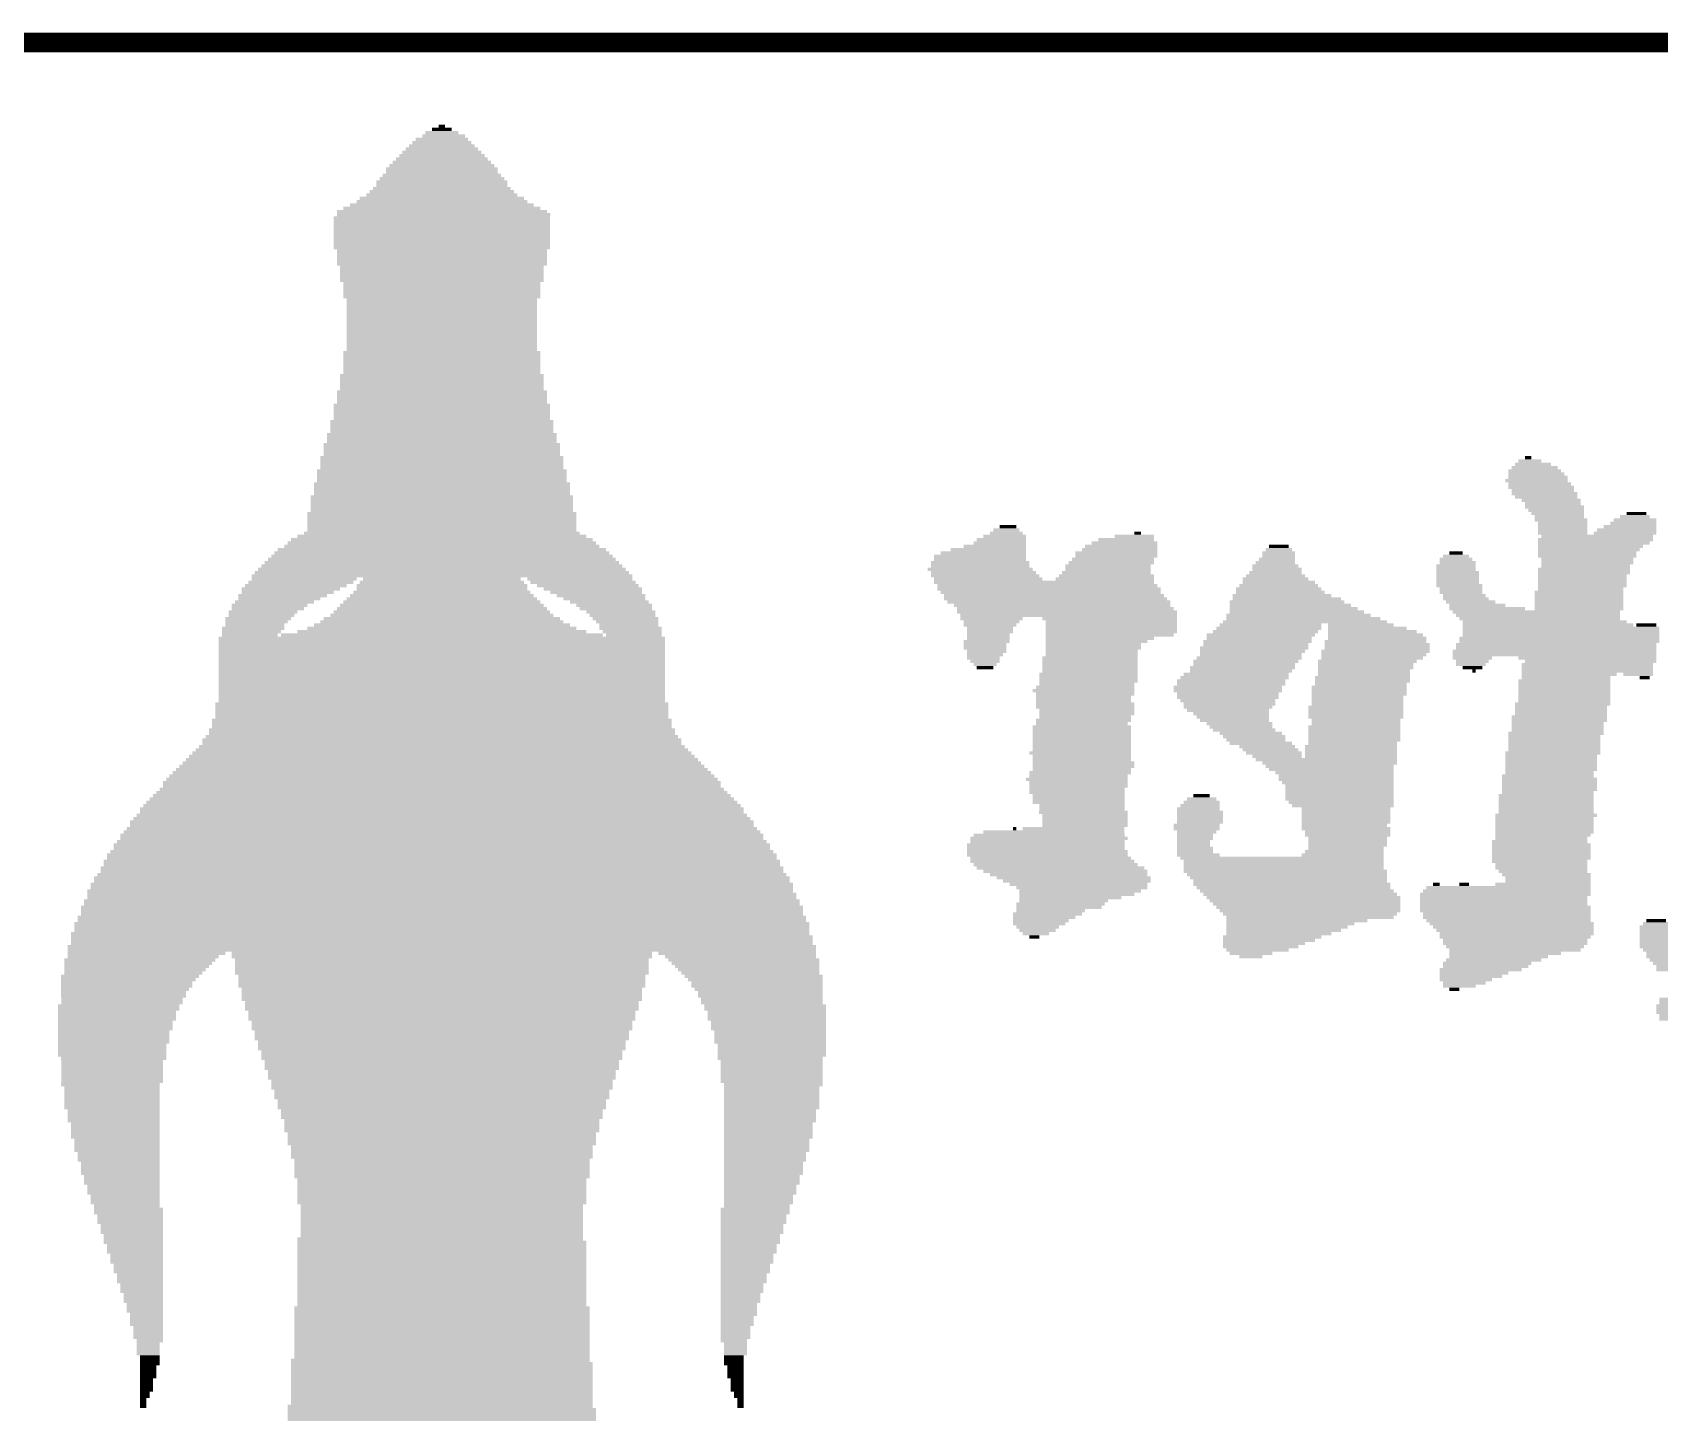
# Model space of a CAD drawing. Extents: x -28.6 to 28.6, y -39.6 to 14.1.
# Drawn here: x -2.63 to 7.86, y 5.12 to 14.06 of the extents above; entities that cross this region are included whole.
import ezdxf

# ---------------------------------------------------------------- set-up
doc = ezdxf.new("R2010")
doc.units = 0
for name, color, linetype in [('20', 53, 'CONTINUOUS'), ('201', 6, 'CONTINUOUS'), ('21', 40, 'CONTINUOUS')]:
    doc.layers.add(name, color=color, linetype=linetype)

# ---------------------------------------------------------------- blocks, each defined once
blk = doc.blocks.new('RECT')
blk.add_solid([(-0.5, -0.5), (0.5, -0.5), (-0.5, 0.5), (0.5, 0.5)])

msp = doc.modelspace()

# ---------------------------------------------------------------- linework, layer by layer
at = {"layer": '20'}
msp.add_line((-27.178, 13.97), (27.178, 13.97), dxfattribs=at)
at = {"layer": '21', "const_width": 0.127}
msp.add_lwpolyline([(27.5, 14), (-27.5, 14)], dxfattribs=at)

# ---------------------------------------------------------------- block references
at = {"layer": '201', "yscale": 0.0212, "rotation": 180}
for p, xscale in [((0.0117, 13.4387), 0.127), ((0.0117, 13.4599), 0.0423), ((0.0117, 13.3329), 0.4233), ((0.0117, 13.354), 0.381), ((0.0117, 13.3752), 0.3387), ((0.0223, 13.3964), 0.2752), ((0.0117, 13.4175), 0.2117), ((0.0117, 13.2271), 0.635), ((0.0117, 13.2482), 0.5926), ((0.0117, 13.2694), 0.5503), ((0.0117, 13.2906), 0.508), ((0.0117, 13.3117), 0.4656), ((0.0117, 13.1212), 0.8043), ((0.0117, 13.1424), 0.762), ((0.0117, 13.1847), 0.7196), ((0.0117, 13.1636), 0.7196), ((0.0117, 13.2059), 0.6773), ((0.0117, 13.0154), 0.9736), ((0.0117, 13.0366), 0.9313), ((0.0117, 13.0577), 0.889), ((0.0117, 13.1001), 0.8466), ((0.0117, 13.0789), 0.8466), ((0.0117, 12.9096), 1.3546), ((0.0117, 12.9307), 1.27), ((0.0117, 12.9519), 1.1853), ((0.0117, 12.9731), 1.1006), ((0.0117, 12.9942), 1.0583), ((0.0117, 12.8672), 1.3969), ((0.0117, 12.8461), 1.3969), ((0.0117, 12.8249), 1.3969), ((0.0117, 12.8037), 1.3969), ((0.0223, 12.8884), 1.3758), ((0.0117, 12.7826), 1.3969), ((0.0117, 12.7614), 1.3969), ((0.0117, 12.7402), 1.3969), ((0.0117, 12.7191), 1.3969), ((0.0117, 12.6979), 1.3969), ((0.0117, 12.6767), 1.3969), ((0.0117, 12.6556), 1.3546), ((0.0117, 12.6344), 1.3546), ((0.0117, 12.6132), 1.3546), ((0.0117, 12.5921), 1.3546), ((0.0117, 12.5709), 1.3546), ((0.0117, 12.5497), 1.3123), ((0.0117, 12.5286), 1.3123), ((0.0117, 12.5074), 1.3123), ((0.0117, 12.4862), 1.3123), ((0.0117, 12.4651), 1.3123), ((0.0117, 12.4439), 1.27), ((0.0117, 12.4228), 1.27), ((0.0117, 12.4016), 1.27), ((0.0117, 12.3804), 1.27), ((0.0117, 12.3593), 1.27), ((0.0117, 12.3381), 1.2276), ((0.0117, 12.3169), 1.2276), ((0.0117, 12.2958), 1.2276), ((0.0117, 12.2746), 1.2276), ((0.0117, 12.2534), 1.2276), ((0.0117, 12.2323), 1.2276), ((0.0117, 12.2111), 1.2276), ((0.0117, 12.1899), 1.2276), ((0.0117, 12.1688), 1.2276), ((0.0117, 12.1476), 1.2276), ((0.0117, 12.1264), 1.2276), ((0.0117, 12.1053), 1.2276), ((0.0117, 12.0841), 1.2276), ((0.0117, 12.0629), 1.2276), ((0.0117, 11.9994), 1.27), ((0.0117, 11.9783), 1.27), ((0.0117, 11.9571), 1.27), ((0.0117, 12.0418), 1.2276), ((0.0117, 12.0206), 1.2276), ((0.0117, 11.8513), 1.3123), ((0.0117, 11.9359), 1.27), ((0.0117, 11.9148), 1.27), ((0.0117, 11.8936), 1.27), ((0.0117, 11.8724), 1.27), ((0.0117, 11.7454), 1.3546), ((0.0117, 11.8301), 1.3123), ((0.0117, 11.8089), 1.3123), ((0.0117, 11.7878), 1.3123), ((0.0117, 11.7666), 1.3123), ((0.0117, 11.6608), 1.3969), ((0.0117, 11.6396), 1.3969), ((0.0117, 11.7243), 1.3546), ((0.0117, 11.7031), 1.3546), ((0.0117, 11.6819), 1.3546), ((0.0117, 11.5549), 1.4393), ((0.0117, 11.5338), 1.4393), ((0.0117, 11.6185), 1.3969), ((0.0117, 11.5973), 1.3969), ((0.0117, 11.5761), 1.3969), ((0.0117, 11.4703), 1.4816), ((0.0117, 11.4491), 1.4816), ((0.0117, 11.428), 1.4816), ((0.0117, 11.5126), 1.4393), ((0.0117, 11.4915), 1.4393), ((0.0117, 11.3221), 1.5663), ((0.0117, 11.4068), 1.5239), ((0.0117, 11.3856), 1.5239), ((0.0117, 11.3645), 1.5239), ((0.0117, 11.3433), 1.5239), ((7.0176, 11.3221), 0.0423), ((0.0117, 11.2375), 1.6086), ((0.0117, 11.2163), 1.6086), ((0.0117, 11.301), 1.5663), ((0.0117, 11.2798), 1.5663), ((0.0117, 11.2586), 1.5663), ((7.0599, 11.2375), 0.3387), ((7.0705, 11.2163), 0.3598), ((7.0599, 11.2586), 0.2963), ((7.0494, 11.2798), 0.2328), ((7.0282, 11.301), 0.1482), ((0.0117, 11.1528), 1.6509), ((0.0117, 11.1316), 1.6509), ((0.0117, 11.1951), 1.6086), ((0.0117, 11.174), 1.6086), ((7.0705, 11.174), 0.4022), ((7.0811, 11.1951), 0.381), ((7.0917, 11.1528), 0.4022), ((7.1023, 11.1316), 0.4233), ((0.0117, 11.0681), 1.6933), ((0.0117, 11.047), 1.6933), ((0.0117, 11.0258), 1.6933), ((0.0117, 11.1105), 1.6509), ((0.0117, 11.0893), 1.6509), ((7.1129, 11.1105), 0.4022), ((7.1234, 11.0893), 0.4233), ((7.134, 11.0681), 0.4022), ((7.1658, 11.047), 0.381), ((7.1764, 11.0258), 0.3598), ((0.0117, 10.9623), 1.7356), ((0.0117, 10.9411), 1.7356), ((0.0117, 10.92), 1.7356), ((0.0117, 11.0046), 1.6933), ((0.0117, 10.9835), 1.6933), ((7.1869, 11.0046), 0.381), ((7.1975, 10.9835), 0.3598), ((7.2081, 10.9623), 0.3387), ((7.2187, 10.9411), 0.3175), ((7.2293, 10.92), 0.3387), ((7.7055, 10.92), 0.2752), ((7.7055, 10.9411), 0.1905), ((7.7161, 10.9623), 0.127), ((0.0117, 10.8141), 1.8626), ((0.0117, 10.8353), 1.7779), ((0.0117, 10.8988), 1.7356), ((0.0117, 10.8776), 1.7356), ((0.0117, 10.8565), 1.7356), ((3.6417, 10.8141), 0.2752), ((3.6522, 10.8353), 0.2117), ((3.6522, 10.8565), 0.1693), ((3.6628, 10.8776), 0.1058), ((4.4777, 10.8141), 0.254), ((4.4989, 10.8353), 0.0423), ((7.2398, 10.8988), 0.3175), ((7.2398, 10.8776), 0.3175), ((7.2398, 10.8565), 0.3175), ((7.2398, 10.8353), 0.3175), ((7.4621, 10.8141), 0.7196), ((7.642, 10.8353), 0.4022), ((7.6526, 10.8565), 0.381), ((7.6737, 10.8776), 0.3387), ((7.6949, 10.8988), 0.2963), ((0.0117, 10.7083), 2.1589), ((0.0117, 10.7295), 2.1166), ((0.0117, 10.7507), 2.0319), ((0.0117, 10.7718), 1.9896), ((0.0117, 10.793), 1.9473), ((3.5041, 10.7083), 0.5503), ((3.5358, 10.7295), 0.4868), ((3.5782, 10.7507), 0.4022), ((3.6099, 10.7718), 0.3387), ((3.6205, 10.793), 0.3175), ((4.3613, 10.7083), 0.5291), ((4.3825, 10.7295), 0.4868), ((4.393, 10.7507), 0.4657), ((4.4142, 10.7718), 0.4233), ((4.4248, 10.793), 0.3598), ((5.409, 10.7083), 0.2117), ((5.409, 10.7295), 0.1693), ((5.409, 10.7507), 0.127), ((6.552, 10.7083), 0.0847), ((7.4515, 10.793), 0.7408), ((7.4409, 10.7718), 0.7196), ((7.3986, 10.7083), 0.635), ((7.4198, 10.7507), 0.6773), ((7.4092, 10.7295), 0.6561), ((0.0117, 10.6025), 2.3706), ((0.0117, 10.6237), 2.3282), ((0.0117, 10.6448), 2.2859), ((0.0117, 10.666), 2.2436), ((0.0117, 10.6872), 2.2012), ((3.4829, 10.6025), 0.6773), ((3.4829, 10.6448), 0.635), ((3.4829, 10.6237), 0.635), ((3.4829, 10.6872), 0.5926), ((3.4829, 10.666), 0.5926), ((4.3084, 10.6237), 0.5503), ((4.3084, 10.6025), 0.5503), ((4.3296, 10.6448), 0.5503), ((4.3401, 10.666), 0.5292), ((4.3613, 10.6872), 0.5291), ((5.3984, 10.6025), 0.3175), ((5.3878, 10.6237), 0.2963), ((5.3878, 10.6448), 0.254), ((5.3984, 10.666), 0.2328), ((5.409, 10.6872), 0.2117), ((6.552, 10.6237), 0.254), ((6.552, 10.6025), 0.254), ((6.552, 10.666), 0.2117), ((6.5625, 10.6448), 0.2328), ((6.552, 10.6872), 0.1693), ((7.3986, 10.6872), 0.635), ((7.3774, 10.6025), 0.5926), ((7.388, 10.6237), 0.5715), ((7.3986, 10.666), 0.5926), ((7.3986, 10.6448), 0.5926), ((-0.9302, 10.4967), 0.6561), ((-0.8984, 10.5178), 0.6773), ((0.0117, 10.5602), 2.4552), ((-0.8772, 10.539), 0.6773), ((0.0117, 10.5813), 2.4129), ((0.0117, 10.4967), 1.1006), ((0.0117, 10.5178), 1.0583), ((0.0117, 10.539), 1.016), ((0.9007, 10.539), 0.6773), ((0.9219, 10.5178), 0.6773), ((0.9536, 10.4967), 0.6561), ((3.5147, 10.5602), 0.6985), ((3.5041, 10.5813), 0.6773), ((3.5358, 10.539), 0.6985), ((3.8957, 10.5178), 1.4181), ((3.9168, 10.4967), 1.4181), ((4.2872, 10.539), 0.635), ((4.2978, 10.5602), 0.6138), ((4.2978, 10.5813), 0.5715), ((5.409, 10.4967), 0.508), ((5.3878, 10.539), 0.4233), ((5.409, 10.5178), 0.4656), ((5.3878, 10.5602), 0.381), ((5.3878, 10.5813), 0.3387), ((6.5625, 10.5813), 0.2752), ((6.5625, 10.5602), 0.2752), ((6.5625, 10.539), 0.2752), ((6.5625, 10.5178), 0.2752), ((6.5731, 10.4967), 0.2963), ((7.3668, 10.5602), 0.5715), ((7.3668, 10.539), 0.5715), ((7.3668, 10.5178), 0.5715), ((7.3668, 10.4967), 0.5715), ((7.3774, 10.5813), 0.5926), ((-1.0677, 10.3908), 0.508), ((-1.036, 10.412), 0.5291), ((-1.0148, 10.4332), 0.5715), ((-0.9619, 10.4755), 0.635), ((-0.9831, 10.4543), 0.5926), ((0.0117, 10.3908), 1.27), ((0.0117, 10.412), 1.2276), ((0.0117, 10.4332), 1.1853), ((0.0117, 10.4543), 1.143), ((0.0117, 10.4755), 1.1006), ((0.9854, 10.4755), 0.635), ((1.0065, 10.4543), 0.5926), ((1.0383, 10.4332), 0.5715), ((1.0594, 10.412), 0.5291), ((1.0912, 10.3908), 0.508), ((3.9274, 10.4755), 1.4393), ((3.938, 10.4543), 1.4181), ((3.9591, 10.4332), 1.4181), ((3.9697, 10.412), 1.4393), ((3.9909, 10.3908), 1.4393), ((5.4619, 10.3908), 0.7408), ((5.4302, 10.4332), 0.635), ((5.4619, 10.412), 0.6985), ((5.409, 10.4755), 0.5503), ((5.4196, 10.4543), 0.5715), ((6.5837, 10.4755), 0.2752), ((6.5837, 10.4543), 0.2752), ((6.6049, 10.4332), 0.2752), ((6.6155, 10.412), 0.2963), ((6.6472, 10.3908), 0.3175), ((7.3457, 10.4543), 0.5715), ((7.3457, 10.4332), 0.5715), ((7.3457, 10.412), 0.5715), ((7.3457, 10.3908), 0.5715), ((7.3563, 10.4755), 0.5503), ((-1.1736, 10.285), 0.4233), ((-1.1524, 10.3062), 0.4233), ((-1.1418, 10.3273), 0.4445), ((-1.1101, 10.3485), 0.4657), ((-1.0995, 10.3697), 0.4868), ((0.0117, 10.285), 1.5239), ((0.0117, 10.3062), 1.4393), ((0.0117, 10.3273), 1.3969), ((0.0117, 10.3485), 1.3546), ((0.0117, 10.3697), 1.3123), ((1.1229, 10.3697), 0.4868), ((1.1335, 10.3485), 0.4656), ((1.1653, 10.3273), 0.4445), ((1.1758, 10.3062), 0.4233), ((1.197, 10.285), 0.4233), ((4.0121, 10.3697), 1.3969), ((4.0332, 10.3485), 1.3969), ((4.0438, 10.3273), 1.4181), ((4.0544, 10.3062), 1.3969), ((3.557, 10.285), 0.4022), ((4.319, 10.285), 0.8678), ((5.536, 10.3062), 0.9313), ((5.5677, 10.285), 0.9948), ((5.5042, 10.3485), 0.8255), ((5.5254, 10.3273), 0.8678), ((5.4831, 10.3697), 0.7831), ((6.6895, 10.3697), 0.3598), ((6.753, 10.3485), 0.4868), ((7.0705, 10.3273), 1.0795), ((7.0811, 10.3062), 1.0583), ((7.0917, 10.285), 1.0371), ((7.3457, 10.3697), 0.5715), ((7.3457, 10.3485), 0.5715), ((-1.2053, 10.2215), 0.4022), ((-1.2159, 10.2003), 0.381), ((-1.2265, 10.1792), 0.3598), ((-1.1842, 10.2638), 0.4022), ((-1.1947, 10.2427), 0.381), ((0.0117, 10.1792), 2.0743), ((0.0117, 10.2003), 1.8626), ((0.0117, 10.2215), 1.7356), ((0.0117, 10.2427), 1.6509), ((0.0117, 10.2638), 1.5663), ((1.2076, 10.2638), 0.4022), ((1.2182, 10.2427), 0.381), ((1.2288, 10.2215), 0.4022), ((1.2393, 10.2003), 0.381), ((1.2499, 10.1792), 0.3598), ((3.557, 10.2638), 0.3598), ((3.5464, 10.2427), 0.3387), ((3.5464, 10.2215), 0.2963), ((3.5464, 10.2003), 0.2963), ((3.5358, 10.1792), 0.2752), ((4.3295, 10.2638), 0.8466), ((4.3295, 10.2427), 0.8466), ((4.3295, 10.2215), 0.8466), ((4.3295, 10.2003), 0.8466), ((4.319, 10.1792), 0.8255), ((5.2926, 10.1792), 0.6985), ((5.3243, 10.2003), 0.6773), ((5.3455, 10.2215), 0.6773), ((5.3561, 10.2427), 0.6561), ((5.5783, 10.2638), 1.0583), ((6.0122, 10.2003), 0.5715), ((5.9805, 10.2215), 0.508), ((6.0334, 10.1792), 0.6138), ((5.9382, 10.2427), 0.4233), ((7.1234, 10.2638), 1.0583), ((7.1446, 10.2427), 1.1006), ((7.2293, 10.2215), 1.2699), ((7.2293, 10.2003), 1.2699), ((7.2293, 10.1792), 1.2699), ((7.7796, 10.2427), 0.127), ((0.0117, 10.158), 2.8786), ((0.0117, 10.1368), 2.8786), ((0.0117, 10.1157), 2.8786), ((0.0117, 10.0945), 2.8786), ((0.0117, 10.0733), 2.8786), ((3.5252, 10.1368), 0.2963), ((3.5147, 10.1157), 0.2752), ((3.5147, 10.0945), 0.2752), ((3.5358, 10.158), 0.2752), ((3.5252, 10.0733), 0.254), ((4.2555, 10.158), 0.6985), ((4.2343, 10.1368), 0.6561), ((4.2131, 10.1157), 0.6138), ((4.2131, 10.0945), 0.6138), ((4.2026, 10.0733), 0.5926), ((5.2397, 10.0733), 0.6773), ((5.2503, 10.0945), 0.6985), ((5.2608, 10.1157), 0.6773), ((5.2714, 10.1368), 0.6985), ((5.282, 10.158), 0.6773), ((6.0334, 10.0733), 0.6985), ((6.044, 10.1157), 0.6773), ((6.044, 10.0945), 0.6773), ((6.0334, 10.1368), 0.6561), ((6.044, 10.158), 0.635), ((7.1869, 10.0733), 1.3123), ((7.1975, 10.1157), 1.2911), ((7.1975, 10.0945), 1.2911), ((7.2187, 10.158), 1.2911), ((7.2187, 10.1368), 1.2911), ((0.0117, 10.0522), 2.8786), ((0.0117, 10.031), 2.8786), ((0.0117, 10.0098), 2.8786), ((0.0117, 9.9887), 2.8786), ((0.0117, 9.9675), 2.8786), ((3.5041, 10.031), 0.2117), ((3.5147, 10.0522), 0.2328), ((3.5147, 10.0098), 0.1905), ((3.5147, 9.9887), 0.1482), ((3.5147, 9.9675), 0.1058), ((4.192, 10.031), 0.6138), ((4.192, 10.0098), 0.6138), ((4.192, 9.9887), 0.6138), ((4.192, 9.9675), 0.6138), ((4.2026, 10.0522), 0.5926), ((5.1762, 9.9675), 0.6773), ((5.1973, 10.0098), 0.6773), ((5.1868, 9.9887), 0.6561), ((5.2185, 10.031), 0.6773), ((5.2291, 10.0522), 0.6561), ((5.9805, 10.0098), 0.635), ((5.9699, 9.9887), 0.6138), ((5.9699, 9.9675), 0.6138), ((6.0228, 10.0522), 0.6773), ((6.0122, 10.031), 0.6561), ((7.1869, 10.0522), 1.3123), ((6.6578, 10.031), 0.254), ((6.6578, 10.0098), 0.2117), ((6.6472, 9.9887), 0.1905), ((6.6578, 9.9675), 0.127), ((7.3986, 10.031), 0.889), ((7.3986, 9.9887), 0.8466), ((7.3986, 9.9675), 0.8466), ((7.4198, 10.0098), 0.8466), ((0.0117, 9.9464), 2.8786), ((0.0117, 9.9252), 2.8786), ((0.0117, 9.904), 2.8786), ((0.0117, 9.8829), 2.8786), ((0.0117, 9.8617), 2.8786), ((4.1814, 9.9252), 0.635), ((4.1814, 9.904), 0.635), ((4.1814, 9.8829), 0.635), ((4.1708, 9.8617), 0.6138), ((4.192, 9.9464), 0.6138), ((5.1021, 9.8829), 0.6985), ((5.1021, 9.8617), 0.6985), ((5.1233, 9.904), 0.6985), ((5.1338, 9.9252), 0.6773), ((5.1656, 9.9464), 0.6561), ((5.9487, 9.904), 0.6138), ((5.9487, 9.8829), 0.6138), ((5.9382, 9.8617), 0.5926), ((5.9593, 9.9464), 0.5926), ((5.9593, 9.9252), 0.5926), ((6.6684, 9.9464), 0.0212), ((7.2504, 9.8829), 0.5926), ((7.2504, 9.8617), 0.5926), ((7.261, 9.904), 0.5715), ((7.3986, 9.9464), 0.8466), ((7.2822, 9.9252), 0.6138), ((7.7267, 9.9252), 0.1905), ((7.769, 9.904), 0.0635), ((0.0117, 9.8405), 2.8786), ((0.0117, 9.8194), 2.8786), ((0.0117, 9.7982), 2.8786), ((0.0117, 9.777), 2.8786), ((0.0117, 9.7559), 2.8786), ((4.1496, 9.8194), 0.6561), ((4.1602, 9.8405), 0.635), ((4.1602, 9.7982), 0.635), ((4.1496, 9.777), 0.6138), ((4.1496, 9.7559), 0.6138), ((5.0809, 9.8405), 0.6985), ((5.0809, 9.8194), 0.6985), ((5.0809, 9.7982), 0.6561), ((5.0809, 9.777), 0.6561), ((5.0809, 9.7559), 0.6138), ((5.9276, 9.8405), 0.6138), ((5.9276, 9.8194), 0.6138), ((5.9276, 9.7982), 0.6138), ((5.917, 9.777), 0.5926), ((5.917, 9.7559), 0.5926), ((7.2504, 9.8405), 0.5926), ((7.2504, 9.8194), 0.5926), ((7.2504, 9.7982), 0.5926), ((7.2504, 9.777), 0.5926), ((7.2504, 9.7559), 0.5926), ((0.0117, 9.7347), 2.9209), ((0.0117, 9.7135), 2.9209), ((0.0117, 9.6924), 2.9209), ((0.0117, 9.6712), 2.9209), ((0.0117, 9.65), 2.9209), ((4.1602, 9.7347), 0.635), ((4.1602, 9.7135), 0.635), ((4.1708, 9.6924), 0.6138), ((4.1708, 9.6712), 0.6138), ((4.1602, 9.65), 0.5926), ((5.0809, 9.7135), 0.5715), ((5.0915, 9.7347), 0.5926), ((5.0809, 9.6924), 0.5291), ((5.1021, 9.6712), 0.4868), ((5.1127, 9.65), 0.4656), ((5.9064, 9.7135), 0.6138), ((5.9064, 9.6924), 0.6138), ((5.9064, 9.6712), 0.6138), ((5.9064, 9.65), 0.6138), ((5.917, 9.7347), 0.5926), ((7.2187, 9.65), 0.6138), ((7.2398, 9.7347), 0.6138), ((7.2293, 9.7135), 0.5926), ((7.2293, 9.6924), 0.5926), ((7.2293, 9.6712), 0.5926), ((0.0117, 9.5654), 3.0055), ((0.0117, 9.5442), 3.0055), ((0.0117, 9.6289), 2.9632), ((0.0117, 9.6077), 2.9632), ((0.0117, 9.5865), 2.9632), ((4.1391, 9.5865), 0.635), ((4.1391, 9.5654), 0.635), ((4.1391, 9.5442), 0.635), ((4.1496, 9.6289), 0.6138), ((4.1391, 9.6077), 0.5926), ((5.1233, 9.6289), 0.4445), ((5.155, 9.6077), 0.4233), ((5.1656, 9.5865), 0.4022), ((5.1868, 9.5654), 0.4022), ((5.2291, 9.5442), 0.4022), ((5.8958, 9.5865), 0.5926), ((5.8958, 9.5654), 0.5926), ((5.8958, 9.5442), 0.5926), ((5.9064, 9.6289), 0.5715), ((5.9064, 9.6077), 0.5715), ((7.1975, 9.5442), 0.6138), ((7.2187, 9.6289), 0.6138), ((7.2081, 9.6077), 0.5926), ((7.2081, 9.5865), 0.5926), ((7.2081, 9.5654), 0.5926), ((0.0117, 9.4384), 3.1749), ((0.0117, 9.4595), 3.1325), ((0.0117, 9.5019), 3.0902), ((0.0117, 9.4807), 3.0902), ((0.0117, 9.523), 3.0479), ((4.1391, 9.523), 0.635), ((4.1391, 9.5019), 0.635), ((4.1391, 9.4807), 0.635), ((4.1391, 9.4595), 0.635), ((4.1391, 9.4384), 0.635), ((5.2503, 9.523), 0.4022), ((5.2608, 9.5019), 0.381), ((5.2926, 9.4807), 0.4022), ((5.3349, 9.4595), 0.3598), ((5.3561, 9.4384), 0.3598), ((5.8747, 9.4595), 0.5926), ((5.8747, 9.4384), 0.5926), ((5.8958, 9.523), 0.5926), ((5.8958, 9.5019), 0.5926), ((5.8852, 9.4807), 0.5715), ((7.1869, 9.523), 0.5926), ((7.1869, 9.5019), 0.5926), ((7.1869, 9.4807), 0.5926), ((7.1869, 9.4595), 0.5926), ((7.1869, 9.4384), 0.5926), ((0.0117, 9.3325), 3.3865), ((0.0117, 9.3537), 3.3442), ((0.0117, 9.3749), 3.3019), ((0.0117, 9.396), 3.2595), ((0.0117, 9.4172), 3.2172), ((4.1285, 9.4172), 0.6561), ((4.1391, 9.396), 0.635), ((4.1391, 9.3749), 0.635), ((4.1496, 9.3537), 0.6561), ((4.1496, 9.3325), 0.6561), ((5.3773, 9.4172), 0.3598), ((5.3984, 9.396), 0.3175), ((5.7159, 9.3749), 0.9101), ((5.7371, 9.3537), 0.8678), ((5.7371, 9.3325), 0.8255), ((5.8747, 9.4172), 0.5926), ((5.8747, 9.396), 0.5926), ((7.1764, 9.4172), 0.6138), ((7.1658, 9.396), 0.5926), ((7.1658, 9.3749), 0.5926), ((7.1658, 9.3537), 0.5926), ((7.1658, 9.3325), 0.5926), ((0.0117, 9.2267), 3.5982), ((0.0117, 9.2479), 3.5559), ((0.0117, 9.269), 3.5135), ((0.0117, 9.2902), 3.4712), ((0.0117, 9.3114), 3.4289), ((4.1073, 9.2479), 0.6561), ((4.1285, 9.2902), 0.6561), ((4.1179, 9.269), 0.635), ((4.1179, 9.2267), 0.635), ((4.1391, 9.3114), 0.635), ((5.7477, 9.3114), 0.8043), ((5.7688, 9.2902), 0.762), ((5.7794, 9.269), 0.7408), ((5.7794, 9.2479), 0.7408), ((5.79, 9.2267), 0.7196), ((7.1446, 9.269), 0.5926), ((7.1552, 9.2479), 0.6138), ((7.1552, 9.2267), 0.6138), ((7.1552, 9.2902), 0.5715), ((7.1658, 9.3114), 0.5926), ((0.0117, 9.1209), 3.7675), ((0.0117, 9.142), 3.7252), ((0.0117, 9.1632), 3.6829), ((0.0117, 9.1844), 3.6405), ((0.0117, 9.2055), 3.5982), ((4.1179, 9.2055), 0.635), ((4.1073, 9.1844), 0.6138), ((4.1073, 9.1632), 0.6138), ((4.1179, 9.142), 0.5926), ((4.1179, 9.1209), 0.5926), ((4.9116, 9.1209), 0.1905), ((4.9116, 9.142), 0.1058), ((5.8006, 9.2055), 0.6985), ((5.8006, 9.1844), 0.6985), ((5.8006, 9.1632), 0.6985), ((5.8006, 9.142), 0.6985), ((5.8006, 9.1209), 0.6985), ((7.134, 9.142), 0.6138), ((7.134, 9.1209), 0.6138), ((7.1552, 9.2055), 0.6138), ((7.1552, 9.1844), 0.6138), ((7.1446, 9.1632), 0.5926), ((0.0117, 9.0151), 3.9368), ((0.0117, 9.0574), 3.8945), ((0.0117, 9.0362), 3.8945), ((0.0117, 9.0785), 3.8522), ((0.0117, 9.0997), 3.8098), ((4.1179, 9.0997), 0.5926), ((4.1391, 9.0785), 0.5503), ((4.1391, 9.0574), 0.5503), ((4.1496, 9.0362), 0.5715), ((4.1602, 9.0151), 0.5503), ((4.8904, 9.0574), 0.2752), ((4.901, 9.0362), 0.2963), ((4.901, 9.0151), 0.2963), ((4.901, 9.0785), 0.254), ((4.9116, 9.0997), 0.2328), ((5.8112, 9.0997), 0.6773), ((5.8217, 9.0785), 0.6561), ((5.8429, 9.0574), 0.5715), ((5.8429, 9.0362), 0.5715), ((5.8429, 9.0151), 0.5715), ((7.134, 9.0151), 0.6561), ((7.134, 9.0997), 0.6138), ((7.134, 9.0785), 0.6138), ((7.134, 9.0574), 0.6138), ((7.134, 9.0362), 0.6138), ((0.0117, 8.9092), 4.1062), ((0.0117, 8.9304), 4.0638), ((0.0117, 8.9727), 4.0215), ((0.0117, 8.9516), 4.0215), ((0.0117, 8.9939), 3.9792), ((3.9591, 8.9092), 0.9101), ((3.7052, 8.9304), 0.0212), ((4.0861, 8.9304), 0.6561), ((4.1602, 8.9939), 0.5503), ((4.1602, 8.9727), 0.5503), ((4.1602, 8.9516), 0.5503), ((4.8799, 8.9516), 0.2963), ((4.8799, 8.9304), 0.2963), ((4.901, 8.9939), 0.2963), ((4.901, 8.9727), 0.2963), ((4.8799, 8.9092), 0.254), ((5.8429, 8.9939), 0.5715), ((5.8429, 8.9727), 0.5715), ((5.8323, 8.9516), 0.5503), ((5.8429, 8.9304), 0.5715), ((5.8535, 8.9092), 0.5503), ((7.1234, 8.9939), 0.635), ((7.1234, 8.9727), 0.635), ((7.1234, 8.9516), 0.635), ((7.1234, 8.9304), 0.635), ((7.1234, 8.9092), 0.635), ((0.0117, 8.8246), 4.2332), ((0.0117, 8.8034), 4.2332), ((0.0117, 8.8457), 4.1908), ((0.0117, 8.8881), 4.1485), ((0.0117, 8.8669), 4.1485), ((3.9062, 8.8246), 1.016), ((3.9062, 8.8034), 1.016), ((3.9274, 8.8669), 1.016), ((3.9168, 8.8457), 0.9948), ((3.9274, 8.8881), 0.9736), ((4.8587, 8.8457), 0.2117), ((4.8587, 8.8246), 0.2117), ((4.8693, 8.8881), 0.2328), ((4.8693, 8.8669), 0.2328), ((4.8693, 8.8034), 0.2328), ((5.8535, 8.8881), 0.5503), ((5.8535, 8.8669), 0.508), ((5.8535, 8.8457), 0.508), ((5.8535, 8.8246), 0.508), ((5.8429, 8.8034), 0.4868), ((7.0917, 8.8457), 0.6138), ((7.1023, 8.8246), 0.635), ((7.1023, 8.8034), 0.635), ((7.1129, 8.8881), 0.6138), ((7.1023, 8.8669), 0.5926), ((0.0117, 8.7187), 4.3602), ((0.0117, 8.7611), 4.3178), ((0.0117, 8.7399), 4.3178), ((0.0117, 8.7822), 4.2755), ((3.9168, 8.7822), 1.0371), ((3.9168, 8.7611), 1.0371), ((3.9486, 8.7187), 1.0583), ((3.938, 8.7399), 1.0371), ((4.8904, 8.7611), 0.2752), ((4.8693, 8.7822), 0.2328), ((5.4302, 8.7399), 1.3123), ((5.4408, 8.7187), 1.2911), ((5.8217, 8.7611), 0.5291), ((5.8323, 8.7822), 0.508), ((7.1023, 8.7822), 0.635), ((7.1023, 8.7611), 0.635), ((7.1023, 8.7399), 0.635), ((7.0917, 8.7187), 0.6138), ((0.0117, 8.6129), 4.4872), ((0.0117, 8.6341), 4.4448), ((0.0117, 8.6764), 4.4025), ((0.0117, 8.6552), 4.4025), ((0.0117, 8.6976), 4.3602), ((3.9697, 8.6976), 1.0583), ((4.0015, 8.6764), 1.0795), ((4.0332, 8.6552), 1.0583), ((4.0544, 8.6341), 1.016), ((4.0861, 8.6129), 0.9948), ((5.4513, 8.6552), 1.3123), ((5.4408, 8.6976), 1.2911), ((5.4408, 8.6764), 1.2911), ((5.4619, 8.6341), 1.2911), ((5.4725, 8.6129), 1.27), ((7.1023, 8.6976), 0.5926), ((7.1023, 8.6764), 0.5926), ((7.1129, 8.6552), 0.5715), ((7.134, 8.6341), 0.5715), ((7.1446, 8.6129), 0.5503), ((0.0011, 8.5282), 4.5507), ((0.0117, 8.5071), 4.5718), ((0.0117, 8.5706), 4.5295), ((0.0117, 8.5494), 4.5295), ((0.0117, 8.5917), 4.4872), ((4.1073, 8.5917), 0.9525), ((4.1179, 8.5706), 0.889), ((4.1391, 8.5494), 0.8466), ((4.1285, 8.5282), 0.7831), ((4.1073, 8.5071), 0.7408), ((5.4831, 8.5917), 1.2488), ((5.4937, 8.5706), 1.2699), ((5.5042, 8.5494), 1.2488), ((5.5254, 8.5282), 1.2488), ((5.5466, 8.5071), 1.2488), ((6.8694, 8.5071), 1.1006), ((6.88, 8.5282), 1.0795), ((6.8906, 8.5494), 1.0583), ((6.425, 8.5706), 0.0423), ((6.6049, 8.5706), 0.0635), ((7.1129, 8.5706), 0.6138), ((7.1446, 8.5917), 0.5503), ((0.0117, 8.4224), 4.6565), ((0.0117, 8.4012), 4.6565), ((0.0117, 8.4647), 4.6142), ((0.0117, 8.4436), 4.6142), ((0.0117, 8.4859), 4.5718), ((4.0015, 8.4436), 0.5715), ((3.9909, 8.4224), 0.5503), ((3.938, 8.4012), 0.4445), ((4.0226, 8.4647), 0.5715), ((4.065, 8.4859), 0.6561), ((5.5677, 8.4859), 1.2488), ((5.5783, 8.4647), 1.2276), ((5.5889, 8.4436), 1.2065), ((5.5995, 8.4224), 1.1853), ((5.6101, 8.4012), 1.1641), ((6.8694, 8.4224), 1.1006), ((6.8694, 8.4012), 1.1006), ((6.8589, 8.4859), 1.0795), ((6.8589, 8.4647), 1.0795), ((6.8589, 8.4436), 1.0795), ((0.0117, 8.3166), 4.7411), ((0.0117, 8.2954), 4.7411), ((0.0117, 8.3589), 4.6988), ((0.0117, 8.3377), 4.6988), ((0.0117, 8.3801), 4.6565), ((3.8956, 8.3589), 0.4022), ((3.9168, 8.3801), 0.4445), ((3.8745, 8.3377), 0.3598), ((3.8639, 8.3166), 0.3387), ((3.8533, 8.2954), 0.2752), ((5.6101, 8.3801), 1.1218), ((5.6101, 8.3589), 1.0795), ((5.5254, 8.3377), 0.9101), ((5.4831, 8.3166), 0.8255), ((5.4619, 8.2954), 0.7831), ((6.88, 8.3801), 1.0795), ((6.88, 8.3589), 1.0795), ((6.8906, 8.3377), 1.0583), ((6.9118, 8.3166), 1.0583), ((6.9224, 8.2954), 1.0371), ((8.2876, 8.2954), 1.1006), ((8.2981, 8.3166), 1.0795), ((7.8431, 8.3377), 0.127), ((0.0117, 8.2319), 4.7835), ((0.0117, 8.2108), 4.7835), ((0.0117, 8.1896), 4.7835), ((0.0011, 8.2531), 4.7623), ((0.0117, 8.2743), 4.7411), ((3.8533, 8.2743), 0.2328), ((3.8427, 8.2531), 0.1693), ((3.8322, 8.2319), 0.0635), ((5.3667, 8.2319), 0.635), ((5.3455, 8.2108), 0.5926), ((5.3138, 8.1896), 0.5291), ((5.409, 8.2531), 0.6773), ((5.4408, 8.2743), 0.7408), ((6.9329, 8.2743), 1.016), ((6.9435, 8.2531), 0.9948), ((6.9329, 8.2319), 0.9736), ((6.9329, 8.2108), 0.9313), ((6.9329, 8.1896), 0.9313), ((8.277, 8.2319), 1.0795), ((8.277, 8.2108), 1.0795), ((8.277, 8.1896), 1.0795), ((8.2876, 8.2743), 1.1006), ((8.2876, 8.2531), 1.1006), ((-1.9355, 8.0838), 0.9736), ((0.0117, 8.1684), 4.8258), ((0.0117, 8.1473), 4.8258), ((-1.8932, 8.1261), 1.016), ((-1.9144, 8.1049), 0.9736), ((0.0117, 8.1261), 2.7092), ((0.0117, 8.1049), 2.7092), ((0.0117, 8.0838), 2.6669), ((1.9166, 8.1261), 1.016), ((1.9378, 8.1049), 0.9736), ((1.959, 8.0838), 0.9736), ((5.2926, 8.1684), 0.4868), ((5.2714, 8.1473), 0.4022), ((5.2291, 8.1261), 0.2752), ((5.2291, 8.1049), 0.1482), ((6.9329, 8.1684), 0.889), ((6.7954, 8.0838), 0.6138), ((6.9329, 8.1473), 0.8466), ((6.8694, 8.1261), 0.7196), ((6.8271, 8.1049), 0.635), ((8.2876, 8.1684), 1.1006), ((8.2981, 8.1473), 1.0795), ((8.2981, 8.1261), 1.0371), ((8.2981, 8.1049), 1.0371), ((8.3193, 8.0838), 1.0371), ((-1.999, 7.9779), 0.889), ((-1.9567, 8.0414), 0.9313), ((-1.9673, 8.0203), 0.9101), ((-1.9779, 7.9991), 0.889), ((-1.9461, 8.0626), 0.9525), ((0.0117, 8.0626), 2.6669), ((0.0117, 8.0414), 2.6669), ((0.0117, 8.0203), 2.6669), ((0.0117, 7.9991), 2.6669), ((0.0117, 7.9779), 2.6246), ((1.9696, 8.0626), 0.9525), ((1.9801, 8.0414), 0.9313), ((1.9907, 8.0203), 0.9101), ((2.0013, 7.9991), 0.889), ((2.0225, 7.9779), 0.889), ((6.6472, 7.9779), 0.4022), ((6.7107, 8.0203), 0.5291), ((6.6684, 7.9991), 0.4445), ((6.753, 8.0626), 0.5715), ((6.7425, 8.0414), 0.5503), ((8.3405, 8.0626), 1.0371), ((8.3511, 8.0414), 1.016), ((8.3511, 8.0203), 1.016), ((-2.0308, 7.8933), 0.8255), ((-2.0414, 7.8721), 0.8043), ((-2.0096, 7.9568), 0.8678), ((-2.0202, 7.9356), 0.8466), ((-2.0202, 7.9144), 0.8466), ((0.0117, 7.9568), 2.6246), ((0.0117, 7.9356), 2.6246), ((0.0117, 7.9144), 2.6246), ((0.0117, 7.8933), 2.5822), ((0.0117, 7.8721), 2.5822), ((2.0331, 7.9568), 0.8678), ((2.0436, 7.9356), 0.8466), ((2.0436, 7.9144), 0.8466), ((2.0542, 7.8933), 0.8255), ((2.0648, 7.8721), 0.8043), ((6.6155, 7.9568), 0.3387), ((6.5731, 7.9144), 0.2117), ((6.6049, 7.9356), 0.2752), ((6.5414, 7.8933), 0.0635), ((-2.0731, 7.7874), 0.7831), ((-2.0731, 7.7663), 0.7831), ((-2.0414, 7.8509), 0.8043), ((-2.0519, 7.8298), 0.7831), ((-2.0519, 7.8086), 0.7831), ((0.0117, 7.8509), 2.5822), ((0.0117, 7.8298), 2.5822), ((0.0117, 7.8086), 2.5399), ((0.0117, 7.7874), 2.5399), ((0.0117, 7.7663), 2.5399), ((2.0648, 7.8509), 0.8043), ((2.0754, 7.8298), 0.7831), ((2.0754, 7.8086), 0.7831), ((2.0966, 7.7874), 0.7831), ((2.0966, 7.7663), 0.7831), ((8.1182, 7.7874), 0.5503), ((8.0653, 7.7663), 0.4445), ((8.15, 7.8298), 0.5715), ((8.15, 7.8086), 0.5715), ((-2.0837, 7.7451), 0.762), ((-2.0837, 7.7239), 0.762), ((-2.0837, 7.7028), 0.762), ((-2.0943, 7.6816), 0.7408), ((-2.0943, 7.6604), 0.7408), ((0.0117, 7.7451), 2.4976), ((0.0117, 7.7239), 2.4976), ((0.0117, 7.7028), 2.4976), ((0.0117, 7.6816), 2.4552), ((0.0117, 7.6604), 2.4552), ((2.1071, 7.7451), 0.762), ((2.1071, 7.7239), 0.762), ((2.1071, 7.7028), 0.762), ((2.1177, 7.6816), 0.7408), ((2.1177, 7.6604), 0.7408), ((8.0442, 7.7451), 0.4022), ((8.023, 7.7239), 0.3175), ((8.0018, 7.7028), 0.2752), ((-2.0943, 7.6393), 0.7408), ((-2.1049, 7.6181), 0.7196), ((-2.1049, 7.5969), 0.7196), ((-2.1049, 7.5758), 0.7196), ((-2.1049, 7.5546), 0.7196), ((0.0117, 7.6393), 2.4552), ((0.0117, 7.6181), 2.4129), ((0.0117, 7.5969), 2.4129), ((0.0117, 7.5758), 2.4129), ((0.0117, 7.5546), 2.3706), ((2.1177, 7.6393), 0.7408), ((2.1283, 7.6181), 0.7196), ((2.1283, 7.5969), 0.7196), ((2.1283, 7.5758), 0.7196), ((2.1283, 7.5546), 0.7196), ((-2.1154, 7.5334), 0.6985), ((-2.1154, 7.5123), 0.6985), ((-2.1154, 7.4911), 0.6985), ((-2.1154, 7.4699), 0.6985), ((-2.1049, 7.4488), 0.6773), ((0.0117, 7.5334), 2.3706), ((0.0117, 7.5123), 2.3706), ((0.0117, 7.4911), 2.3282), ((0.0117, 7.4699), 2.3282), ((0.0117, 7.4488), 2.3282), ((2.1389, 7.5334), 0.6985), ((2.1389, 7.5123), 0.6985), ((2.1389, 7.4911), 0.6985), ((2.1389, 7.4699), 0.6985), ((2.1283, 7.4488), 0.6773), ((-2.1154, 7.4276), 0.6561), ((-2.1154, 7.4065), 0.6561), ((-2.1154, 7.3853), 0.6561), ((-2.1154, 7.3641), 0.6561), ((-2.1154, 7.343), 0.6561), ((0.0117, 7.4276), 2.2859), ((0.0117, 7.4065), 2.2859), ((0.0117, 7.3853), 2.2859), ((0.0117, 7.3641), 2.2436), ((0.0117, 7.343), 2.2436), ((2.1389, 7.4276), 0.6561), ((2.1389, 7.4065), 0.6561), ((2.1389, 7.3853), 0.6561), ((2.1389, 7.3641), 0.6561), ((2.1389, 7.343), 0.6561), ((-2.1154, 7.3218), 0.6561), ((-2.1154, 7.3006), 0.6561), ((-2.126, 7.2795), 0.635), ((-2.1154, 7.2583), 0.6138), ((-2.1154, 7.2371), 0.6138), ((0.0117, 7.3218), 2.2436), ((0.0117, 7.3006), 2.2012), ((0.0117, 7.2795), 2.2012), ((0.0117, 7.2583), 2.2012), ((0.0117, 7.2371), 2.1589), ((2.1389, 7.3218), 0.6561), ((2.1389, 7.3006), 0.6561), ((2.1495, 7.2795), 0.635), ((2.1389, 7.2583), 0.6138), ((2.1389, 7.2371), 0.6138), ((-2.1154, 7.216), 0.6138), ((-2.1154, 7.1948), 0.6138), ((-2.1154, 7.1736), 0.6138), ((-2.1154, 7.1525), 0.6138), ((-2.1154, 7.1313), 0.6138), ((0.0117, 7.216), 2.1589), ((0.0117, 7.1948), 2.1589), ((0.0117, 7.1736), 2.1166), ((0.0117, 7.1525), 2.1166), ((0.0117, 7.1313), 2.1166), ((2.1389, 7.216), 0.6138), ((2.1389, 7.1948), 0.6138), ((2.1389, 7.1736), 0.6138), ((2.1389, 7.1525), 0.6138), ((2.1389, 7.1313), 0.6138), ((-2.1049, 7.1101), 0.5926), ((-2.1049, 7.089), 0.5926), ((-2.1049, 7.0678), 0.5926), ((-2.1049, 7.0466), 0.5926), ((-2.0943, 7.0255), 0.5715), ((0.0117, 7.1101), 2.0743), ((0.0117, 7.089), 2.0743), ((0.0117, 7.0678), 2.0743), ((0.0117, 7.0466), 2.0319), ((0.0117, 7.0255), 2.0319), ((2.1283, 7.1101), 0.5926), ((2.1283, 7.089), 0.5926), ((2.1283, 7.0678), 0.5926), ((2.1283, 7.0466), 0.5926), ((2.1177, 7.0255), 0.5715), ((-2.0943, 7.0043), 0.5715), ((-2.0943, 6.9831), 0.5715), ((-2.0943, 6.962), 0.5715), ((-2.0943, 6.9408), 0.5715), ((-2.0837, 6.9196), 0.5503), ((0.0117, 7.0043), 2.0319), ((0.0117, 6.9831), 2.0319), ((0.0117, 6.962), 1.9896), ((0.0117, 6.9408), 1.9896), ((0.0117, 6.9196), 1.9896), ((2.1071, 6.9196), 0.5503), ((2.1177, 7.0043), 0.5715), ((2.1177, 6.9831), 0.5715), ((2.1177, 6.962), 0.5715), ((2.1177, 6.9408), 0.5715), ((-2.0837, 6.8985), 0.5503), ((-2.0837, 6.8773), 0.5503), ((-2.0837, 6.8561), 0.5503), ((-2.0731, 6.835), 0.5291), ((-2.0731, 6.8138), 0.5291), ((0.0117, 6.8985), 1.9896), ((0.0117, 6.8773), 1.9473), ((0.0117, 6.8561), 1.9473), ((0.0117, 6.835), 1.9473), ((0.0117, 6.8138), 1.9473), ((2.1071, 6.8985), 0.5503), ((2.1071, 6.8773), 0.5503), ((2.1071, 6.8561), 0.5503), ((2.0966, 6.835), 0.5291), ((2.0966, 6.8138), 0.5291), ((-2.0731, 6.7926), 0.5291), ((-2.0625, 6.7715), 0.508), ((-2.0625, 6.7503), 0.508), ((-2.0625, 6.7291), 0.508), ((-2.0625, 6.708), 0.508), ((0.0117, 6.7926), 1.9049), ((0.0117, 6.7715), 1.9049), ((0.0117, 6.7503), 1.9049), ((0.0117, 6.7291), 1.9049), ((0.0117, 6.708), 1.9049), ((2.0966, 6.7926), 0.5291), ((2.086, 6.7715), 0.508), ((2.086, 6.7503), 0.508), ((2.086, 6.7291), 0.508), ((2.086, 6.708), 0.508), ((-2.0519, 6.6868), 0.4868), ((-2.0519, 6.6656), 0.4868), ((-2.0519, 6.6445), 0.4868), ((-2.0414, 6.6233), 0.4656), ((-2.0414, 6.6021), 0.4656), ((0.0117, 6.6868), 1.9049), ((0.0117, 6.6656), 1.8626), ((0.0117, 6.6445), 1.8626), ((0.0117, 6.6233), 1.8626), ((0.0117, 6.6021), 1.8626), ((2.0648, 6.6233), 0.4657), ((2.0648, 6.6021), 0.4657), ((2.0754, 6.6868), 0.4868), ((2.0754, 6.6656), 0.4868), ((2.0754, 6.6445), 0.4868), ((-2.0414, 6.581), 0.4656), ((-2.0308, 6.5598), 0.4445), ((-2.0308, 6.5387), 0.4445), ((-2.0308, 6.5175), 0.4445), ((-2.0202, 6.4963), 0.4233), ((0.0117, 6.581), 1.8626), ((0.0117, 6.5598), 1.8626), ((0.0117, 6.5387), 1.8626), ((0.0117, 6.5175), 1.8626), ((0.0117, 6.4963), 1.8203), ((2.0648, 6.581), 0.4657), ((2.0542, 6.5598), 0.4445), ((2.0542, 6.5387), 0.4445), ((2.0542, 6.5175), 0.4445), ((2.0436, 6.4963), 0.4233), ((-2.0096, 6.4752), 0.4445), ((-2.0096, 6.454), 0.4445), ((-1.999, 6.4328), 0.4233), ((-1.999, 6.4117), 0.4233), ((-1.999, 6.3905), 0.4233), ((0.0117, 6.4752), 1.8203), ((0.0117, 6.454), 1.8203), ((0.0117, 6.4328), 1.8203), ((0.0117, 6.4117), 1.8203), ((0.0117, 6.3905), 1.8203), ((2.0225, 6.4328), 0.4233), ((2.0225, 6.4117), 0.4233), ((2.0225, 6.3905), 0.4233), ((2.0331, 6.4752), 0.4445), ((2.0331, 6.454), 0.4445), ((-1.9884, 6.3693), 0.4021), ((-1.9884, 6.3482), 0.4021), ((-1.9884, 6.327), 0.4021), ((-1.9779, 6.3058), 0.381), ((0.0117, 6.3693), 1.8203), ((0.0117, 6.3482), 1.8203), ((0.0117, 6.327), 1.8203), ((0.0117, 6.3058), 1.8203), ((2.0119, 6.3693), 0.4022), ((2.0119, 6.3482), 0.4022), ((2.0119, 6.327), 0.4022), ((2.0013, 6.3058), 0.381), ((-1.9779, 6.2847), 0.381), ((-1.9779, 6.2635), 0.381), ((-1.9673, 6.2423), 0.3598), ((-1.9673, 6.2212), 0.3598), ((-1.9673, 6.2), 0.3598), ((0.0011, 6.2847), 1.8414), ((0.0117, 6.2635), 1.8626), ((0.0117, 6.2423), 1.8626), ((0.0117, 6.2212), 1.8626), ((0.0117, 6.2), 1.8626), ((2.0013, 6.2847), 0.381), ((2.0013, 6.2635), 0.381), ((1.9907, 6.2423), 0.3598), ((1.9907, 6.2212), 0.3598), ((1.9907, 6.2), 0.3598), ((-1.9567, 6.1788), 0.3387), ((-1.9567, 6.1577), 0.3387), ((-1.9567, 6.1365), 0.3387), ((-1.9461, 6.1153), 0.3175), ((-1.9461, 6.0942), 0.3175), ((0.0117, 6.1788), 1.8626), ((0.0117, 6.1577), 1.8626), ((0.0117, 6.1365), 1.8626), ((0.0117, 6.1153), 1.8626), ((0.0117, 6.0942), 1.8626), ((1.9801, 6.1788), 0.3387), ((1.9801, 6.1577), 0.3387), ((1.9801, 6.1365), 0.3387), ((1.9696, 6.1153), 0.3175), ((1.9696, 6.0942), 0.3175), ((-1.9461, 6.073), 0.3175), ((-1.9355, 6.0518), 0.2963), ((-1.9355, 6.0307), 0.2963), ((-1.9355, 6.0095), 0.2963), ((-1.925, 5.9883), 0.2752), ((0.0117, 6.073), 1.8626), ((0.0117, 6.0518), 1.8626), ((0.0117, 6.0307), 1.8626), ((0.0117, 6.0095), 1.8626), ((0.0117, 5.9883), 1.8626), ((1.9484, 5.9883), 0.2752), ((1.9696, 6.073), 0.3175), ((1.959, 6.0518), 0.2963), ((1.959, 6.0307), 0.2963), ((1.959, 6.0095), 0.2963), ((-1.925, 5.9672), 0.2752), ((-1.925, 5.946), 0.2752), ((-1.9144, 5.9248), 0.254), ((-1.9144, 5.9037), 0.254), ((-1.9144, 5.8825), 0.254), ((0.0117, 5.9672), 1.8626), ((0.0117, 5.946), 1.8626), ((0.0117, 5.9248), 1.8626), ((0.0117, 5.9037), 1.8626), ((0.0117, 5.8825), 1.8626), ((1.9484, 5.9672), 0.2752), ((1.9484, 5.946), 0.2752), ((1.9378, 5.9248), 0.254), ((1.9378, 5.9037), 0.254), ((1.9378, 5.8825), 0.254), ((-1.9038, 5.8613), 0.2328), ((-1.9038, 5.8402), 0.2328), ((-1.9038, 5.819), 0.2328), ((-1.8932, 5.7978), 0.2117), ((-1.8932, 5.7767), 0.2117), ((0.0117, 5.8402), 1.9049), ((0.0117, 5.819), 1.9049), ((0.0117, 5.7978), 1.9049), ((0.0117, 5.7767), 1.9049), ((0.0117, 5.8613), 1.8626), ((1.9272, 5.8613), 0.2328), ((1.9272, 5.8402), 0.2328), ((1.9272, 5.819), 0.2328), ((1.9272, 5.7978), 0.2328), ((1.9166, 5.7767), 0.2117), ((-1.8932, 5.7555), 0.2117), ((-1.8932, 5.7344), 0.2117), ((-1.8826, 5.7132), 0.1905), ((-1.8826, 5.692), 0.1905), ((-1.8826, 5.6709), 0.1905), ((0.0117, 5.7555), 1.9049), ((0.0117, 5.7344), 1.9049), ((0.0117, 5.7132), 1.9049), ((0.0117, 5.692), 1.9049), ((0.0117, 5.6709), 1.9049), ((1.9166, 5.7555), 0.2117), ((1.9166, 5.7344), 0.2117), ((1.9061, 5.7132), 0.1905), ((1.9061, 5.692), 0.1905), ((1.9061, 5.6709), 0.1905), ((-1.8826, 5.6497), 0.1905), ((-1.872, 5.6285), 0.1693), ((-1.8826, 5.6074), 0.1482), ((-1.8826, 5.5862), 0.1482), ((-1.8826, 5.565), 0.1482), ((0.0117, 5.6497), 1.9049), ((0.0117, 5.6285), 1.9049), ((0.0117, 5.6074), 1.9049), ((0.0117, 5.5862), 1.9049), ((0.0117, 5.565), 1.9049), ((1.9061, 5.6497), 0.1905), ((1.8955, 5.6285), 0.1693), ((1.9061, 5.6074), 0.1482), ((1.9061, 5.5862), 0.1482), ((1.9061, 5.565), 0.1482), ((-1.8826, 5.5439), 0.1482), ((-1.872, 5.5227), 0.127), ((-1.872, 5.5015), 0.127), ((-1.872, 5.4804), 0.127), ((-1.8826, 5.4592), 0.1058), ((0.0011, 5.5015), 1.9261), ((0.0117, 5.4804), 1.9473), ((0.0117, 5.4592), 1.9473), ((0.0117, 5.5439), 1.9049), ((0.0117, 5.5227), 1.9049), ((1.9061, 5.5439), 0.1482), ((1.8955, 5.5227), 0.127), ((1.8955, 5.5015), 0.127), ((1.8955, 5.4804), 0.127), ((1.9061, 5.4592), 0.1058), ((-1.8932, 5.3745), 0.0847), ((-1.8932, 5.3534), 0.0847), ((-1.8826, 5.438), 0.1058), ((-1.8826, 5.4169), 0.1058), ((-1.8826, 5.3957), 0.1058), ((0.0117, 5.438), 1.9473), ((0.0117, 5.4169), 1.9473), ((0.0117, 5.3957), 1.9473), ((0.0117, 5.3745), 1.9473), ((0.0117, 5.3534), 1.9473), ((1.9061, 5.438), 0.1058), ((1.9061, 5.4169), 0.1058), ((1.9061, 5.3957), 0.1058), ((1.9166, 5.3745), 0.0847), ((1.9166, 5.3534), 0.0847), ((-1.8932, 5.3322), 0.0847), ((-1.8932, 5.311), 0.0847), ((-1.9144, 5.2475), 0.0423), ((-1.9038, 5.2899), 0.0635), ((-1.9038, 5.2687), 0.0635), ((0.0117, 5.3322), 1.9473), ((0.0117, 5.311), 1.9473), ((0.0117, 5.2899), 1.9473), ((0.0117, 5.2687), 1.9473), ((0.0117, 5.2475), 1.9473), ((1.9166, 5.3322), 0.0847), ((1.9166, 5.311), 0.0847), ((1.9272, 5.2899), 0.0635), ((1.9272, 5.2687), 0.0635), ((1.9378, 5.2475), 0.0423), ((-1.9144, 5.2264), 0.0423), ((-1.9144, 5.2052), 0.0423), ((0.0011, 5.2052), 1.9684), ((0.0117, 5.184), 1.9896), ((0.0117, 5.1629), 1.9896), ((0.0117, 5.1417), 1.9896), ((0.0117, 5.2264), 1.9473), ((1.9378, 5.2264), 0.0423), ((1.9378, 5.2052), 0.0423), ((0.0117, 5.1205), 1.9896)]:
    msp.add_blockref('RECT', p, dxfattribs=dict(at, xscale=xscale))

doc.saveas('drawing.dxf')
